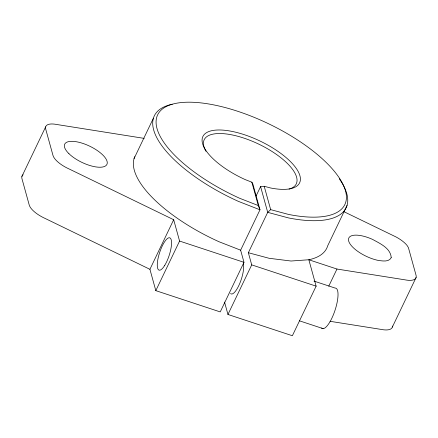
<?xml version="1.0" encoding="UTF-8"?>
<svg xmlns="http://www.w3.org/2000/svg" width="438" height="438" viewBox="0 0 438 438"><rect width="100%" height="100%" fill="white"/><g stroke="black" fill="none" stroke-linecap="round" stroke-linejoin="round"><path stroke-width="0.66" d="M21.9 176.437L45.656 126.85M134.066 158.561L153.415 118.183M256.159 195.841L260.588 186.593L264.213 186.276L270.514 187.962A53.622 20.608 25.6 0 0 287.169 158.523A53.622 20.608 25.6 0 0 207.404 132.183A53.622 20.608 25.6 0 0 245.307 179.64L251.85 182.197L252.863 184.042L259.98 209.802L240.632 250.18L243.988 262.329L220.232 311.916L155.813 290.646L149.922 269.31L173.678 219.723L68.996 168.909A20.082 7.72 25.6 0 1 52.987 155.413L45.705 129.068A20.082 7.72 25.6 0 1 56.726 124.496L144.211 138.386M155.813 290.646L179.575 241.059L173.678 219.723M347.038 205.422L327.695 245.8A106.357 40.871 25.6 0 1 308.839 259.756L316.132 286.151L292.37 335.738L227.957 314.468L251.713 264.88L248.357 252.731L267.706 212.353L270.668 209.638L288.532 214.423A103.779 39.88 25.6 0 0 320.769 157.439A103.779 39.88 25.6 0 0 166.402 106.467A103.779 39.88 25.6 0 0 239.756 198.315L258.305 205.559L259.98 209.802L238.453 201.398A106.357 40.871 25.6 0 1 172.271 104.233M328.757 286.184L336.97 269.041L405.073 279.844A20.011 7.692 25.6 0 0 416.051 275.283L408.413 247.64L407.083 245.477A20.329 7.813 25.6 0 0 396.083 236.98L343.304 211.39M392.344 327.082L416.1 277.495M330.071 321.306L381.317 329.431A20.011 7.692 25.6 0 0 392.475 326.036M248.357 252.731L269.091 258.283L291.013 261.021L308.839 259.756L336.97 269.041M313.98 281.087L335.081 288.056A21.27 6.231 -71.7 0 1 334.878 310.723A21.27 6.231 -71.7 0 1 321.612 328.018M179.575 241.059L243.988 262.329M251.713 264.88L316.132 286.151M299.466 320.824L323.124 328.637M240.632 250.18L219.109 241.776A106.357 40.871 25.6 0 1 134.756 156.684M149.922 269.31L45.234 218.496A20.082 7.72 25.6 0 1 29.226 205L21.949 178.655A20.082 7.72 25.6 0 1 23.099 174.784M264.213 186.276L270.668 209.638M260.588 186.593L267.706 212.353L288.439 217.905A106.357 40.871 25.6 0 0 339.28 178.808M251.85 182.197L258.305 205.559M224.524 302.05L227.957 314.468M243.336 263.621A17.016 4.982 -71.7 0 1 239.608 283.797A17.016 4.982 -71.7 0 1 230.563 293.526M205.964 151.28A51.049 19.617 25.6 0 1 256.318 142.996A51.049 19.617 25.6 0 1 289.058 189.09M391.227 257.692C388.955 262.274 382.434 260.939 378.333 260.435A23.4 8.99 25.6 0 1 348.686 241.081A23.4 8.99 25.6 0 1 372.519 239.383C379.839 243.446 390.685 248.149 391.227 257.692M164.77 265.291A17.016 4.982 -71.7 0 0 170.398 238.228A17.016 4.982 -71.7 0 0 158.063 258.382A17.016 4.982 -71.7 0 0 164.77 265.291M68.919 153.656A23.4 8.99 25.6 0 0 105.717 165.805A23.4 8.99 25.6 0 0 82.798 143.385A23.4 8.99 25.6 0 0 68.919 153.656"/></g></svg>
